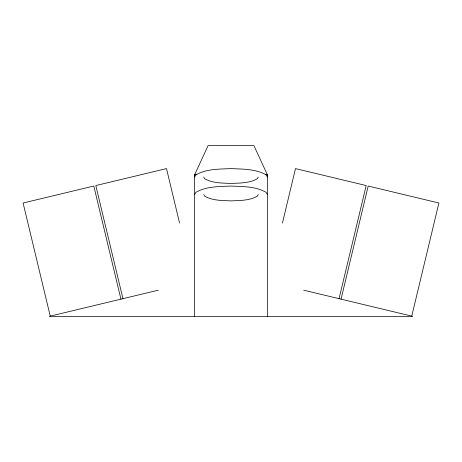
<?xml version="1.0" encoding="UTF-8"?>
<svg xmlns="http://www.w3.org/2000/svg" width="462" height="462" viewBox="0 0 462 462"><rect width="100%" height="100%" fill="white"/><g stroke="black" fill="none" stroke-linecap="round" stroke-linejoin="round"><path stroke-width="0.69" d="M196.789 174.717L194.646 174.717L194.635 176.155L194.646 174.717L208.073 145.64L253.927 145.64L267.354 174.717L267.382 176.161L267.354 174.717L265.211 174.717M282.432 223.054L295.501 168.595L366.199 185.562L339.05 298.671M341.06 299.157L368.202 186.042L438.9 203.009L411.752 316.123M194.646 177.079L195.888 174.879C206.398 168.792 219.225 169.179 231 168.595C242.775 169.179 255.602 168.792 266.112 174.879L267.354 177.079M194.646 194.525L195.888 192.331C206.398 186.244 219.225 186.625 231 186.042C242.775 186.625 255.602 186.244 266.112 192.331L267.354 194.525M258.264 177.079L257.334 178.725C249.451 183.287 239.83 183.004 231 183.437C222.17 183.004 212.549 183.287 204.666 178.725L203.736 177.079M258.264 194.525L257.334 196.171C249.451 200.739 239.83 200.45 231 200.889C222.17 200.45 212.549 200.739 204.666 196.171L203.736 194.525M158.299 290.188L49.243 316.36L412.757 316.36L303.701 290.188M179.568 223.054L166.499 168.595L95.801 185.562L122.95 298.671M120.94 299.157L93.798 186.042L23.1 203.009L50.248 316.123M267.354 174.717L267.354 316.36M194.646 174.717L194.646 316.36"/></g></svg>
